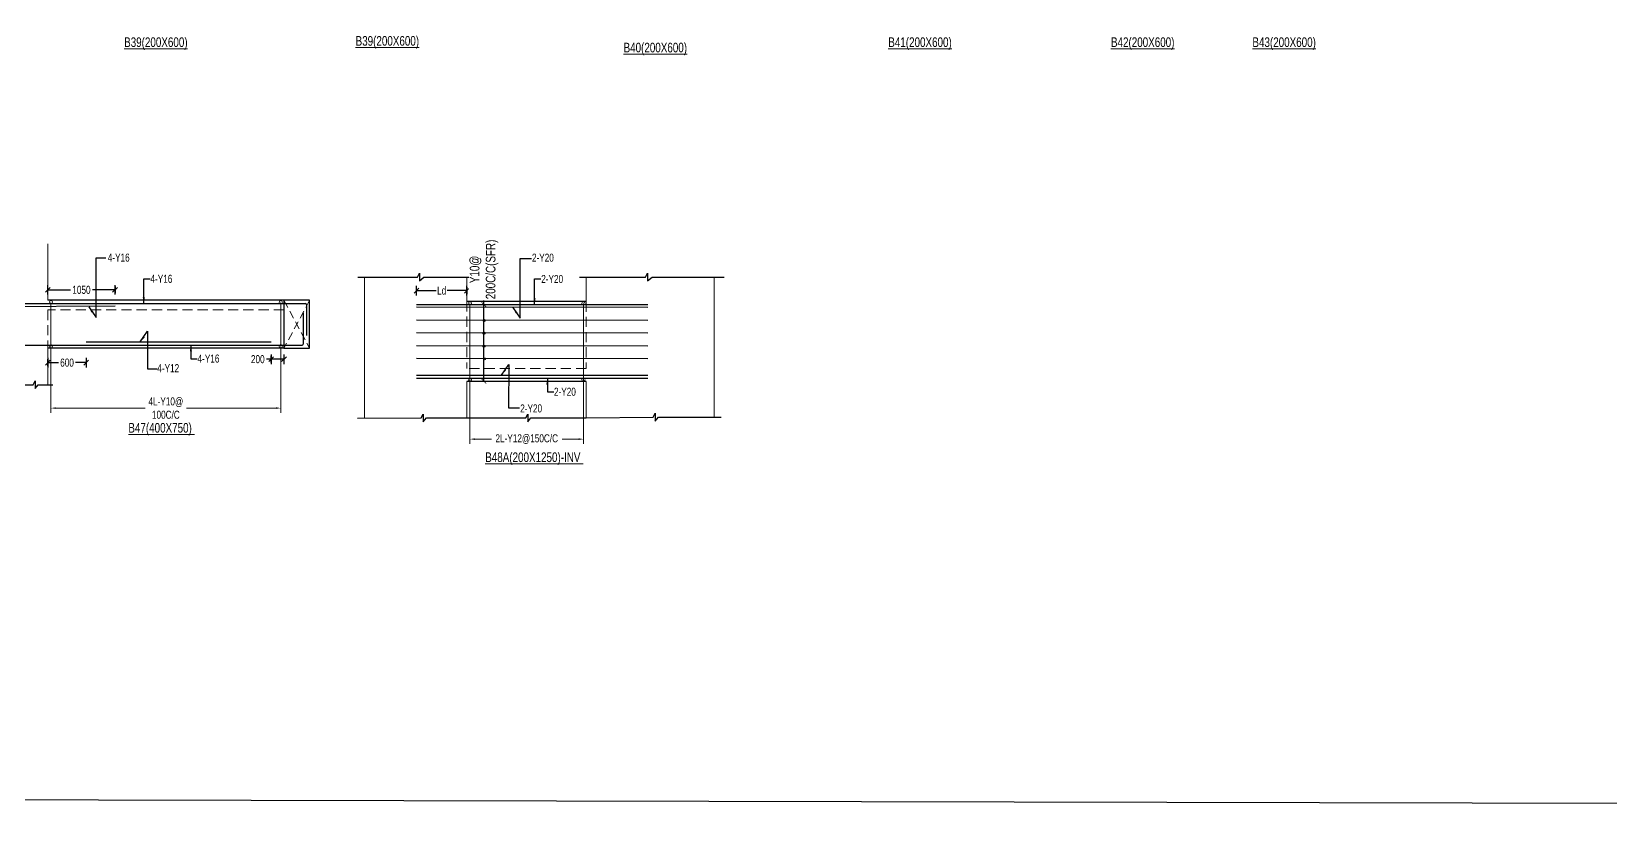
# Model space of a CAD drawing. Header units: millimetres. Extents: x 39642 to 123571, y 2620 to 56435.
# Drawn here: x 55761 to 80427, y 2620 to 14768 of the extents above; entities that cross this region are included whole.
import ezdxf

# ---------------------------------------------------------------- set-up
doc = ezdxf.new("R2010")
doc.units = ezdxf.units.MM
for name, pattern in [('CONTINOUS', [0]), ('CONTINU', [0]), ('HIDDEN', [9.525, 6.35, -3.175])]:
    doc.linetypes.add(name, pattern=pattern)
for name, color, linetype in [('-S-ARROW', 253, 'Continuous'), ('-S-DIM', 251, 'Continuous'), ('-S-MISC', 8, 'Continuous'), ('-STR-BEAM', 7, 'CONTINU'), ('-STR-REINF', 3, 'Continuous'), ('-STR-TEXT', 6, 'Continuous'), ('S- Structural', 5, 'Continuous'), ('S-TIES', 3, 'Continuous'), ('ST-HATCH', 251, 'Continuous')]:
    doc.layers.add(name, color=color, linetype=linetype)
for name, color, linetype, lineweight in [('-S-STIRUP', 11, 'Continuous', 9), ('-STR-COLUMN', 5, 'HIDDEN', 13), ('-STR-RF-DIM', 252, 'CONTINOUS', 20), ('S-BEAM-IDEN', 2, 'Continuous', 9), ('SEC TEXT', 9, 'Continuous', 18), ('SLAB LINE', 254, 'HIDDEN', 20)]:
    doc.layers.add(name, color=color, linetype=linetype, lineweight=lineweight)
doc.styles.add('BEAM-LS', font='romans.shx', dxfattribs={"width": 0.8})
doc.styles.add('Dim.s & Anno.(Misc.)', font='ARIALN.TTF')
doc.styles.add('EL', font='swisscl.ttf')
doc.styles.add('SOBHA', font='swisscl.ttf')
doc.styles.add('sobha.sed', font='swisscl.ttf')
doc.dimstyles.new('A-GFC-75', dxfattribs={"dimtxt": 150, "dimasz": 75, "dimexe": 75, "dimexo": 0, "dimgap": 0, "dimtad": 0, "dimdec": 0, "dimzin": 1, "dimdsep": 46, "dimtxsty": 'Dim.s & Anno.(Misc.)', "dimblk": 'ARCHTICK', "dimcen": 0, "dimdle": 75, "dimclrd": 8, "dimclre": 8, "dimclrt": 6, "dimazin": 2, "dimtfac": 1, "dimtdec": 0, "dimtmove": 0, "dimatfit": 3, "dimfxl": 1, "dimtfill": 1, "dimtolj": 1, "dimlwd": -1, "dimlwe": 9, "dimarcsym": 0})
doc.dimstyles.new('S-50', dxfattribs={"dimscale": 50, "dimtxt": 2.5, "dimasz": 1.25, "dimexe": 1, "dimexo": 1, "dimgap": 0.5, "dimtad": 1, "dimdec": 0, "dimrnd": 0.0005, "dimzin": 0, "dimdsep": 46, "dimtxsty": 'EL', "dimblk": 'ARCHTICK', "dimcen": 0.09, "dimdle": 1.5, "dimclrd": 251, "dimclre": 251, "dimclrt": 6, "dimadec": 0, "dimazin": 0, "dimtfac": 1, "dimtdec": 0, "dimtofl": 0, "dimtmove": 0, "dimatfit": 3, "dimfxl": 2, "dimtolj": 1, "dimtzin": 0, "dimlwd": -1, "dimlwe": -1, "dimarcsym": 0})
doc.dimstyles.new('S-DIM50', dxfattribs={"dimscale": 50, "dimtxt": 2.5, "dimasz": 1.5, "dimexe": 1.5, "dimexo": 1, "dimgap": 0.5, "dimtad": 0, "dimdec": 0, "dimzin": 0, "dimdsep": 46, "dimtxsty": 'SOBHA', "dimcen": 0.09, "dimclrd": 256, "dimclre": 256, "dimclrt": 6, "dimadec": 5, "dimazin": 0, "dimtfac": 1, "dimtdec": 0, "dimtofl": 0, "dimtmove": 0, "dimatfit": 3, "dimfxl": 0.18, "dimtolj": 1, "dimtzin": 0, "dimlwd": -1, "dimlwe": -1, "dimarcsym": 0})
doc.dimstyles.new('STIRUP', dxfattribs={"dimscale": 50, "dimtxt": 2.5, "dimasz": 2.2, "dimexe": 0, "dimexo": 0, "dimgap": 0.5, "dimtad": 0, "dimdec": 0, "dimzin": 0, "dimdsep": 46, "dimtxsty": 'BEAM-LS', "dimblk": 'DOTSMALL', "dimcen": 0.09, "dimclrd": 256, "dimclre": 256, "dimclrt": 256, "dimadec": 5, "dimazin": 0, "dimtfac": 1, "dimtdec": 0, "dimtofl": 0, "dimtmove": 0, "dimatfit": 3, "dimldrblk": 'DOTSMALL', "dimfxl": 0, "dimfxlon": 1, "dimtolj": 1, "dimtzin": 0, "dimlwd": -1, "dimlwe": -1, "dimarcsym": 0})

# ---------------------------------------------------------------- blocks, each defined once
blk = doc.blocks.new('_Oblique')
at = {"color": 0, "linetype": 'ByBlock', "lineweight": -2}
for p, q in [((-0.5, -0.5), (0.5, 0.5)), ((0, 0.71), (0, -0.71))]:
    blk.add_line(p, q, dxfattribs=at)
blk = doc.blocks.new('*D229')
at = {"layer": '-S-DIM', "transparency": 16777216}
for p, q in [((56015, 10659), (56015, 10809)), ((56015, 10734), (56368, 10734)), ((57065, 10734), (56712, 10734)), ((57065, 10659), (57065, 10809))]:
    blk.add_line(p, q, dxfattribs=at)
at = {"layer": '-S-DIM', "transparency": 16777216, "xscale": 75, "yscale": 75, "zscale": 75, "rotation": 180}
blk.add_blockref('_Oblique', (56015, 10734), dxfattribs=at)
at = {"layer": '-S-DIM', "transparency": 16777216, "xscale": 75, "yscale": 75, "zscale": 75}
blk.add_blockref('_Oblique', (57065, 10734), dxfattribs=at)
at = {"layer": '-S-DIM', "color": 6, "transparency": 16777216, "insert": (56540, 10734), "char_height": 125, "attachment_point": 5, "style": 'SOBHA'}
blk.add_mtext('\\A1;1050', dxfattribs=at)
blk = doc.blocks.new('_DotSmall')
at = {"color": 0, "linetype": 'ByBlock', "const_width": 0.5}
blk.add_lwpolyline([(-0.0625, 0, 1), (0.0625, 0, 1)], format="xyb", close=True, dxfattribs=at)
blk = doc.blocks.new('*D230')
at = {"layer": '-S-STIRUP', "ltscale": 100, "transparency": 16777216}
blk.add_line((56064, 9852), (56064, 10539), dxfattribs=at)
at = {"layer": '-S-STIRUP', "linetype": 'CONTINU', "ltscale": 100, "transparency": 16777216, "xscale": 100, "yscale": 100, "zscale": 100}
for p, rotation in [((56064, 10539), 90), ((56064, 9852), 270)]:
    blk.add_blockref('_DotSmall', p, dxfattribs=dict(at, rotation=rotation))
blk = doc.blocks.new('*D231')
at = {"layer": '-STR-RF-DIM', "transparency": 16777216}
for p, q in [((56064, 9933), (56064, 8812)), ((59654, 9846), (59654, 8812)), ((56139, 8887), (57538, 8887)), ((59579, 8887), (58181, 8887))]:
    blk.add_line(p, q, dxfattribs=at)
for points in [[(56139, 8900), (56139, 8875), (56064, 8887)], [(59579, 8900), (59579, 8875), (59654, 8887)]]:
    blk.add_solid(points, dxfattribs=at)
at = {"layer": '-STR-RF-DIM', "color": 6, "transparency": 16777216, "insert": (57859, 8887), "char_height": 125, "attachment_point": 5, "style": 'SOBHA'}
blk.add_mtext('\\A1;4L-Y10@\\P100C/C', dxfattribs=at)
blk = doc.blocks.new('*D232')
at = {"layer": '-S-STIRUP', "ltscale": 100, "transparency": 16777216}
blk.add_line((59654, 9852), (59654, 10539), dxfattribs=at)
at = {"layer": '-S-STIRUP', "linetype": 'CONTINU', "ltscale": 100, "transparency": 16777216, "xscale": 100, "yscale": 100, "zscale": 100}
for p, rotation in [((59654, 10539), 90), ((59654, 9852), 270)]:
    blk.add_blockref('_DotSmall', p, dxfattribs=dict(at, rotation=rotation))
blk = doc.blocks.new('_ArchTick')
at = {"color": 0, "linetype": 'ByBlock', "const_width": 0.15}
blk.add_lwpolyline([(-0.5, -0.5), (0.5, 0.5)], dxfattribs=at)
blk = doc.blocks.new('*D235')
at = {"layer": '-S-DIM', "transparency": 16777216}
for p, q in [((56015, 9672), (56015, 9522)), ((56615, 9672), (56615, 9522)), ((56015, 9597), (56180, 9597)), ((56615, 9597), (56449, 9597))]:
    blk.add_line(p, q, dxfattribs=at)
at = {"layer": '-S-DIM', "transparency": 16777216, "xscale": 75, "yscale": 75, "zscale": 75, "rotation": 180}
blk.add_blockref('_Oblique', (56015, 9597), dxfattribs=at)
at = {"layer": '-S-DIM', "transparency": 16777216, "xscale": 75, "yscale": 75, "zscale": 75}
blk.add_blockref('_Oblique', (56615, 9597), dxfattribs=at)
at = {"layer": '-S-DIM', "color": 6, "transparency": 16777216, "insert": (56315, 9597), "char_height": 125, "attachment_point": 5, "style": 'SOBHA'}
blk.add_mtext('\\A1;600', dxfattribs=at)
blk = doc.blocks.new('*D236')
at = {"layer": '-S-DIM', "transparency": 16777216}
for p, q in [((59504, 9651), (59429, 9651)), ((59504, 9726), (59504, 9576)), ((59704, 9651), (59504, 9651)), ((59704, 9726), (59704, 9576))]:
    blk.add_line(p, q, dxfattribs=at)
at = {"layer": '-S-DIM', "transparency": 16777216, "xscale": 75, "yscale": 75, "zscale": 75, "rotation": 180}
blk.add_blockref('_Oblique', (59504, 9651), dxfattribs=at)
at = {"layer": '-S-DIM', "transparency": 16777216, "xscale": 75, "yscale": 75, "zscale": 75}
blk.add_blockref('_Oblique', (59704, 9651), dxfattribs=at)
at = {"layer": '-S-DIM', "color": 6, "transparency": 16777216, "insert": (59295, 9651), "char_height": 125, "attachment_point": 5, "style": 'SOBHA'}
blk.add_mtext('\\A1;200', dxfattribs=at)
blk = doc.blocks.new('*D237')
at = {"layer": '-S-STIRUP', "ltscale": 100, "transparency": 16777216}
blk.add_line((64383, 9334), (64383, 10521), dxfattribs=at)
at = {"layer": '-S-STIRUP', "linetype": 'CONTINU', "ltscale": 100, "transparency": 16777216, "xscale": 100, "yscale": 100, "zscale": 100}
for p, rotation in [((64383, 10521), 90), ((64383, 9334), 270)]:
    blk.add_blockref('_DotSmall', p, dxfattribs=dict(at, rotation=rotation))
blk = doc.blocks.new('*D238')
at = {"layer": '-STR-RF-DIM', "transparency": 16777216}
for p, q in [((62610, 9415), (62610, 8328)), ((64383, 9370), (64383, 8328)), ((62685, 8403), (62944, 8403)), ((64308, 8403), (64050, 8403))]:
    blk.add_line(p, q, dxfattribs=at)
for points in [[(62685, 8415), (62685, 8390), (62610, 8403)], [(64308, 8415), (64308, 8390), (64383, 8403)]]:
    blk.add_solid(points, dxfattribs=at)
at = {"layer": '-STR-RF-DIM', "color": 6, "transparency": 16777216, "insert": (63497, 8403), "char_height": 125, "attachment_point": 5, "style": 'SOBHA'}
blk.add_mtext('\\A1;2L-Y12@150C/C', dxfattribs=at)
blk = doc.blocks.new('*D239')
at = {"layer": '-S-DIM', "transparency": 16777216}
for p, q in [((61776, 10647), (61776, 10797)), ((61776, 10722), (62080, 10722)), ((62560, 10722), (62256, 10722)), ((62560, 10647), (62560, 10797))]:
    blk.add_line(p, q, dxfattribs=at)
at = {"layer": '-S-DIM', "transparency": 16777216, "xscale": 75, "yscale": 75, "zscale": 75, "rotation": 180}
blk.add_blockref('_Oblique', (61776, 10722), dxfattribs=at)
at = {"layer": '-S-DIM', "transparency": 16777216, "xscale": 75, "yscale": 75, "zscale": 75}
blk.add_blockref('_Oblique', (62560, 10722), dxfattribs=at)
at = {"layer": '-S-DIM', "color": 6, "transparency": 16777216, "insert": (62168, 10722), "char_height": 125, "width": 381.83, "attachment_point": 5, "style": 'SOBHA'}
blk.add_mtext('\\A1;Ld', dxfattribs=at)
blk = doc.blocks.new('*D304')
at = {"layer": 'S- Structural', "color": 8, "linetype": 'HIDDEN', "lineweight": 9, "ltscale": 20, "transparency": 16777216}
for p, q in [((62664, 10504), (62904, 10503)), ((62662, 9307), (62902, 9307))]:
    blk.add_line(p, q, dxfattribs=at)
at = {"layer": 'S- Structural', "color": 8, "ltscale": 20, "transparency": 16777216}
for p in [(62827, 9307), (62829, 10504)]:
    blk.add_line(p, (62829, 10579), dxfattribs=at)
at = {"layer": 'S- Structural', "color": 8, "ltscale": 20, "transparency": 16777216, "xscale": 75, "yscale": 75, "zscale": 75}
for p, rotation in [((62829, 10504), 89.92025195327547), ((62827, 9307), 269.9202519532755)]:
    blk.add_blockref('_ArchTick', p, dxfattribs=dict(at, rotation=rotation))
at = {"layer": 'S- Structural', "color": 6, "ltscale": 20, "transparency": 16777216, "insert": (62830, 11053), "char_height": 150, "attachment_point": 5, "rotation": 89.9203, "style": 'Dim.s & Anno.(Misc.)', "bg_fill": 3, "box_fill_scale": 1.1, "bg_fill_color": 9, "bg_fill_true_color": 13158600, "bg_fill_transparency": 0}
blk.add_mtext('\\A1;{\\fSwis721 LtCn BT|b0|i0|c0|p34;Y10@\\P200C/C(SFR)}', dxfattribs=at)

msp = doc.modelspace()

# ---------------------------------------------------------------- linework, layer by layer
at = {"layer": '-S-MISC', "linetype": 'ByBlock', "ltscale": 1000, "elevation": 0}
for points in [[(60860, 10932.9), (61789.2, 10932.9), (61820.1, 10992.5), (61820.1, 10872.4), (61890.4, 10932.9), (62678.3, 10932.9)], [(64319, 10932.9), (65353.4, 10932.9), (65384.3, 10992.5), (65384.3, 10872.4), (65454.6, 10932.9), (66582.7, 10932.9)], [(60855.1, 8731), (61849, 8732.9), (61879.9, 8792.5), (61879.9, 8672.4), (61929.7, 8732.9), (62610.1, 8732.9)], [(62610.1, 8732.9), (63480.6, 8732.9), (63511.5, 8792.5), (63511.5, 8672.4), (63561.3, 8732.9), (64425.2, 8732.9)], [(64425.2, 8732.9), (65473.3, 8746), (65504.2, 8805.7), (65504.2, 8685.5), (65554, 8746), (66534.1, 8746)]]:
    msp.add_lwpolyline(points, dxfattribs=at)
at = {"layer": '-S-MISC', "linetype": 'ByBlock', "ltscale": 1000}
msp.add_lwpolyline([(55552.2, 9251.3), (55784.8, 9251.4), (55815.6, 9311.1), (55815.6, 9190.9), (55865.5, 9251.4), (56094.6, 9251.4)], dxfattribs=at)
at = {"layer": '-S-STIRUP', "ltscale": 100}
msp.add_line((62610.1, 9334.1, 178586.6), (62610.1, 10520.8, 178586.6), dxfattribs=at)
at = {"layer": '-STR-BEAM'}
for p, q in [((59704.1, 10571.9, 0), (56014.6, 10571.9, 0)), ((64425.2, 10553.8, 0), (62560.2, 10553.8, 0)), ((59704.1, 9821.9, 0), (56014.6, 9821.9, 0)), ((64425.2, 9303.8, 0), (62560.2, 9303.8, 0))]:
    msp.add_line(p, q, dxfattribs=at)
at = {"layer": '-STR-BEAM', "elevation": 0}
msp.add_lwpolyline([(60103.9, 10571.9), (59704, 10571.9), (59704, 9821.9), (60103.9, 9821.9), (60103.9, 10571.9)], dxfattribs=at)
at = {"layer": '-STR-COLUMN', "linetype": 'Continuous', "ltscale": 10}
for p, q in [((56014.6, 10571.9, 0), (56014.6, 11451.9, 0)), ((60960.2, 10932.9, 0), (60960.2, 8732.9, 0)), ((62560.2, 10932.9, 0), (62560.2, 10553.8, 0)), ((64425.2, 10551.1, 0), (64425.2, 10932.9, 0)), ((66425.2, 8732.9, 0), (66425.2, 10932.9, 0)), ((56014.6, 9251), (56014.6, 9821.9, 0)), ((62560.2, 9303.8, 0), (62560.2, 8732.9, 0)), ((64425.2, 9303.8, 0), (64425.2, 8732.9, 0))]:
    msp.add_line(p, q, dxfattribs=at)
at = {"layer": '-STR-REINF', "ltscale": 10}
for p, q in [((52080.5, 10521.9, 0), (60039, 10521.9, 0)), ((54714.2, 10474.9, 0), (57064.6, 10482, 0)), ((60003.9, 10372.6, 0), (60003.9, 9886.9, 0)), ((60053.9, 10506.9, 0), (60053.9, 10021.3, 0)), ((61775.8, 10503.8, 0), (65387.6, 10503.8, 0)), ((65387.6, 10456.7, 0), (61775.8, 10461.8, 0)), ((52130.5, 9871.9, 0), (59988.9, 9871.9, 0)), ((56614.6, 9921.9, 0), (59504, 9921.9, 0)), ((61775.8, 9403.8, 0), (65387.6, 9403.8, 0)), ((61775.8, 9353.8, 0), (65387.6, 9353.8, 0))]:
    msp.add_line(p, q, dxfattribs=at)
at = {"layer": '-STR-REINF', "color": 4, "ltscale": 10}
for p, q in [((65387.3, 10256.7, 0), (61775.5, 10261.8, 0)), ((65387, 10056.7, 0), (61775.2, 10061.8, 0)), ((65386.4, 9656.7, 0), (61774.6, 9661.8, 0)), ((65386.7, 9856.7, 0), (61774.9, 9861.8, 0))]:
    msp.add_line(p, q, dxfattribs=at)
at = {"layer": '-STR-REINF', "ltscale": 10}
for centre, start, end in [((60038.9, 10506.9, 0), 0, 90), ((59988.9, 9886.9, 0), 270, 0)]:
    msp.add_arc(centre, 15, start, end, dxfattribs=at)
at = {"layer": 'S-BEAM-IDEN', "color": 9, "linetype": 'HIDDEN', "ltscale": 20}
for p, q in [((59704, 10571.9, 0), (60103.9, 9821.9, 0)), ((60103.9, 10571.9, 0), (59704, 9821.9, 0))]:
    msp.add_line(p, q, dxfattribs=at)
at = {"layer": 'SLAB LINE', "linetype": 'HIDDEN', "ltscale": 25}
for p, q in [((56014.6, 10421.9, 0), (56014.6, 9821.9)), ((59704, 10421.9, 0), (56014.6, 10421.9, 0)), ((62560.2, 10553.8, 0), (62560.2, 9503.8, 0)), ((64425.2, 10551.1, 0), (64425.2, 9503.8, 0)), ((64425.2, 9503.8, 0), (62560.2, 9503.8, 0))]:
    msp.add_line(p, q, dxfattribs=at)

# ---------------------------------------------------------------- block references
at = {"layer": '-S-STIRUP', "linetype": 'CONTINU', "ltscale": 100, "xscale": 100, "yscale": 100, "zscale": 100}
for p, rotation in [((62610.1, 10520.8, 178586.6), 90), ((62610.1, 9334.1, 178586.6), 270)]:
    msp.add_blockref('_DotSmall', p, dxfattribs=dict(at, rotation=rotation))

# ---------------------------------------------------------------- texts
at = {"layer": '-STR-TEXT', "color": 6, "char_height": 125, "attachment_point": 7, "style": 'SOBHA'}
for s, insert, width in [('\\A1;4-Y16', (56951.3, 11173.3, 0), 354.767), ('\\A1;4-Y16', (58353.7, 9596.7, 0), 281.386), ('\\A1;4-Y12', (57724.9, 9448.5, 178586.6), 281.386), ('\\A1;\\pxt2;2-Y20', (63922.6, 9078.5, 0), 281.386)]:
    msp.add_mtext(s, dxfattribs=dict(at, insert=insert, width=width))
at = {"layer": '-STR-TEXT', "color": 6, "char_height": 125, "style": 'SOBHA'}
for s, insert, attachment_point in [('\\A1;2-Y20', (63920.1, 11172.1, 178586.6), 9), ('\\A1;4-Y16', (57618.2, 10969.1, 0), 1), ('\\A1;2-Y20', (63723, 10966.3, 0), 1), ('\\A1;2-Y20', (63736.8, 8945.2, 178586.6), 3)]:
    msp.add_mtext(s, dxfattribs=dict(at, insert=insert, attachment_point=attachment_point))
at = {"layer": 'SEC TEXT', "color": 1, "linetype": 'ByBlock', "style": 'sobha.sed'}
for s, rotation, p in [('%%UB39(200X600)', 0.01072, (57206.9, 14527.2, 0)), ('%%UB39(200X600)', 0.01072, (60823.4, 14547.2, 0)), ('%%UB40(200X600)', 0.01072, (65009.8, 14442.9, 0)), ('%%UB41(200X600)', 0.01072, (69145.4, 14527.2, 0)), ('%%UB42(200X600)', 0.01072, (72624.5, 14527.2, 0)), ('%%UB43(200X600)', 0.01072, (74834.5, 14527.2, 0)), ('%%UB47(400X750) ', 359.98928, (57273, 8504.6, 178586.6)), ('%%UB48A(200X1250)-INV ', 359.98928, (62848.4, 8045, 0))]:
    msp.add_text(s, height=150, rotation=rotation, dxfattribs=at).set_placement(p)

# ---------------------------------------------------------------- dimensions: what is measured, and where the dimension line sits
at = {"layer": '-S-DIM'}
for base, p1, p2, picture, middle in [((57064.6, 10733.6), (56014.6, 10571.9), (57064.6, 10482, 0), '*D229', (56539.6, 10733.6)), ((56614.6, 9597.2, 0), (56014.6, 9821.9), (56614.6, 9921.9, 0), '*D235', (56314.6, 9597.2, 0)), ((59504, 9651.1, 0), (59704.1, 9821.9, 0), (59504, 9921.9, 0), '*D236', (59294.8, 9651.1, 0))]:
    dim = msp.add_linear_dim(base=base, p1=p1, p2=p2, dimstyle='S-DIM50', override={"dimscale": 1, "dimtxt": 125, "dimasz": 75, "dimexe": 75, "dimexo": 0, "dimgap": 25, "dimblk1": 'Oblique', "dimblk2": 'Oblique', "dimsah": 1, "dimcen": 4.5, "dimfxl": 75, "dimfxlon": 1}, dxfattribs=at)
    dim.commit()
    dim.dimension.update_dxf_attribs({"geometry": picture, "text_midpoint": middle})
dim = msp.add_linear_dim(base=(61775.8, 10721.7, 0), p1=(62560.2, 10553.8, 0), p2=(61775.8, 10503.8, 0), angle=180, text='Ld', dimstyle='S-DIM50', override={"dimscale": 1, "dimtxt": 125, "dimasz": 75, "dimexe": 75, "dimexo": 0, "dimgap": 25, "dimblk1": 'Oblique', "dimblk2": 'Oblique', "dimsah": 1, "dimcen": 4.5, "dimfxl": 75, "dimfxlon": 1}, dxfattribs=at)
dim.commit()
dim.dimension.update_dxf_attribs({"geometry": '*D239', "text_midpoint": (62168, 10721.7, 0)})
at = {"layer": '-S-STIRUP', "linetype": 'CONTINU', "ltscale": 100}
for base, p1, p2, picture, middle in [((56064.5, 10538.9, 178586.6), (56064.5, 9852.2, 178586.6), (56064.5, 10538.9, 178586.6), '*D230', (56064.5, 10195.6, 178586.6)), ((59654.2, 10538.9, 178586.6), (59654.2, 9852.2, 178586.6), (59654.2, 10538.9, 178586.6), '*D232', (59654.2, 10195.6, 178586.6)), ((64383.4, 10520.8, 178586.6), (64383.4, 9334.1, 178586.6), (64383.4, 10520.8, 178586.6), '*D237', (64383.4, 9927.4, 178586.6))]:
    dim = msp.add_linear_dim(base=base, p1=p1, p2=p2, angle=90, text=' ', dimstyle='STIRUP', override={"dimasz": 2}, dxfattribs=at)
    dim.commit()
    dim.dimension.update_dxf_attribs({"geometry": picture, "text_midpoint": middle})
at = {"layer": '-STR-RF-DIM'}
for base, p1, p2, text, picture, middle in [((59654.2, 8887.4, 178586.6), (56064.5, 9933.2, 178586.6), (59654.2, 9846, 178586.6), '4L-Y10@\\P100C/C', '*D231', (57859.3, 8887.4, 178586.6)), ((64383.4, 8403, 178586.6), (62610.1, 9415, 178586.6), (64383.4, 9369.8, 178586.6), '2L-Y12@150C/C', '*D238', (63496.7, 8403, 178586.6))]:
    dim = msp.add_linear_dim(base=base, p1=p1, p2=p2, text=text, dimstyle='S-DIM50', override={"dimscale": 1, "dimtxt": 125, "dimasz": 75, "dimexe": 75, "dimexo": 0, "dimgap": 25, "dimsah": 1, "dimcen": 4.5, "dimfxl": 75}, dxfattribs=at)
    dim.commit()
    dim.dimension.update_dxf_attribs({"geometry": picture, "text_midpoint": middle})

# ---------------------------------------------------------------- leaders
at = {"layer": '-S-ARROW', "annotation_type": 0, "has_hookline": 1, "hookline_direction": 1, "text_width": 355.3, "horizontal_direction": (-1, 0, 0)}
msp.add_leader([(56653.6, 10468.5, 178586.6), (56769, 10302.1, 178586.6), (56769, 11235.8, 178586.6), (56920.4, 11235.8, 178586.6)], dimstyle='S-50', override={"dimasz": 2, "dimgap": 0.1, "dimtad": 0}, dxfattribs=at)
at = {"layer": '-S-ARROW'}
for points in [[(63280.1, 10456.5, 178586.6), (63395.6, 10290.1, 178586.6), (63395.6, 11223.7, 178586.6), (63568.7, 11223.7, 178586.6)], [(57458, 9920, 178586.6), (57573.5, 10086.4, 178586.6), (57573.5, 9502.1, 178586.6), (57724.9, 9502.1, 178586.6)], [(63102.7, 9402.9, 178586.6), (63218.2, 9569.3, 178586.6), (63212.3, 8893.6, 178586.6), (63385.4, 8893.6, 178586.6)]]:
    msp.add_leader(points, dimstyle='S-50', override={"dimasz": 2, "dimgap": 0.1, "dimtad": 0}, dxfattribs=at)
at = {"layer": '-S-ARROW', "annotation_type": 0, "has_hookline": 1}
for points, hookline_direction, text_width in [([(57514.1, 10521.9, 0), (57514.1, 10906.6, 0), (57613.2, 10906.6, 0)], 1, 355.3), ([(63619, 10503.8, 0), (63619, 10716.6, 0), (63618, 10903.8, 0), (63718, 10903.8, 0)], 0, 353.5), ([(58249.7, 9871.9, 0), (58249.7, 9659.2, 0), (58348.7, 9659.2, 0)], 1, 355.3), ([(63818.6, 9353.8, 0), (63818.6, 9141, 0), (63917.6, 9141, 0)], 1, 353.5)]:
    msp.add_leader(points, dimstyle='S-50', override={"dimasz": 2, "dimgap": 0.1, "dimtad": 0}, dxfattribs=dict(at, hookline_direction=hookline_direction, text_width=text_width))

# ---------------------------------------------------------------- next in the draw order: dimensions: what is measured, and where the dimension line sits
at = {"layer": 'S- Structural', "ltscale": 20}
dim = msp.add_linear_dim(base=(62827.5, 9307.2), p1=(62663.8, 10503.8, 0), p2=(62662.1, 9307.5, 0), angle=269.92025, text='{\\fSwis721 LtCn BT|b0|i0|c0|p34;Y10@\\P200C/C(SFR)}', dimstyle='A-GFC-75', dxfattribs=at)
dim.commit()
dim.dimension.update_dxf_attribs({"geometry": '*D304', "text_midpoint": (62829.9, 11052.6), "dimtype": 161})

# ---------------------------------------------------------------- next in the draw order: hatches: boundary and pattern name
at = {"layer": 'ST-HATCH'}
h = msp.add_hatch(color=90, dxfattribs=at)
edge = h.paths.add_edge_path()
edge.add_arc((62829.6, 10256.2), 15.1, 0, 360)
h = msp.add_hatch(color=90, dxfattribs=at)
edge = h.paths.add_edge_path()
edge.add_arc((62829, 9856.2), 15.1, 0, 360)
h = msp.add_hatch(color=90, dxfattribs=at)
edge = h.paths.add_edge_path()
edge.add_arc((62829.3, 10056.2), 15.1, 0, 360)
h = msp.add_hatch(color=90, dxfattribs=at)
edge = h.paths.add_edge_path()
edge.add_arc((62835.4, 9656.2), 15.1, 0, 360)

# ---------------------------------------------------------------- next in the draw order: linework, layer by layer
at = {"layer": 'S- Structural', "ltscale": 20}
msp.add_lwpolyline([(39641.8, 56435.3), (122100, 56435.3), (123571.4, 2619.6), (40108.6, 2802.5)], close=True, dxfattribs=at)
at = {"layer": 'S-TIES'}
for centre in [(62829.6, 10256.2, 0), (62829, 9856.2, 0), (62829.3, 10056.2, 0), (62835.4, 9656.2, 0)]:
    msp.add_circle(centre, 15.1, dxfattribs=at)

doc.saveas('drawing.dxf')
